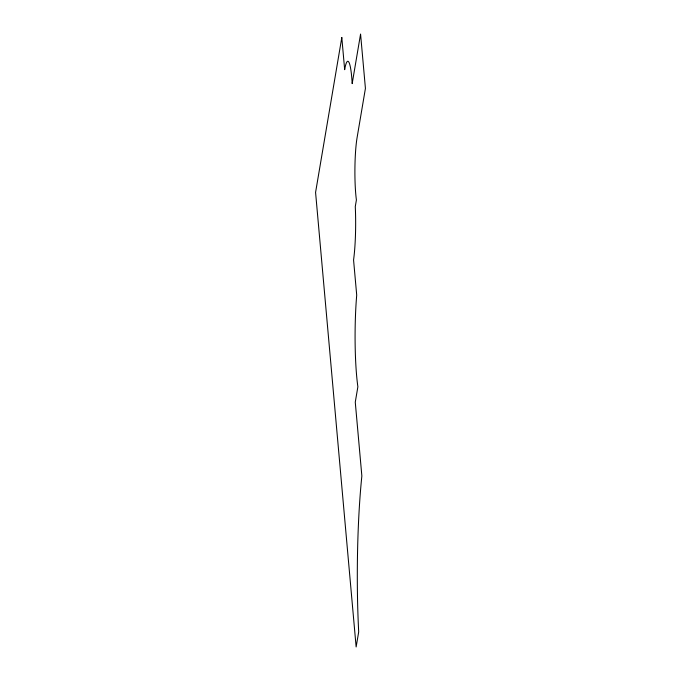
<?xml version="1.0" encoding="UTF-8"?>
<svg xmlns="http://www.w3.org/2000/svg" width="681" height="681" viewBox="0 0 681 681"><rect width="100%" height="100%" fill="white"/><g stroke="black" fill="none" stroke-linecap="round" stroke-linejoin="round"><path stroke-width="1.02" d="M341.802 37.532L315.575 192.4L356.137 646.95L358.691 631.9A150.527 18.779 -89.6 0 1 361.858 475.968L355.269 402.182L357.874 386.782A70.62 8.81 -89.6 0 1 356.708 295.12L353.567 259.972A47.295 5.899 -89.6 0 0 355.278 206.632L356.401 199.967A40.502 5.056 -89.6 0 1 357.099 137.562L365.425 88.402L360.572 34.05L352.179 83.627A40.502 5.056 -89.6 0 0 344.671 69.683L341.802 37.532"/></g></svg>
